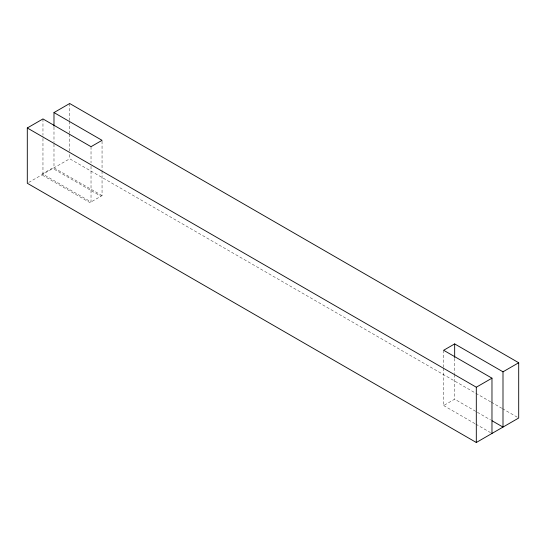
<?xml version="1.0" encoding="UTF-8"?>
<svg xmlns="http://www.w3.org/2000/svg" width="546" height="546" viewBox="0 0 546 546"><rect width="100%" height="100%" fill="white"/><g stroke="black" fill="none" stroke-linecap="round" stroke-linejoin="round"><path stroke-width="0.41" stroke-dasharray="2.73 2.05" d="M28.726 182.432L69.69 158.784L475.129 392.861M102.054 170.939L102.054 195.605L89.919 202.607L41.257 174.515L52.279 168.148L100.942 196.246M443.645 368.134L443.645 405.548L454.668 399.187L476.638 411.868M475.866 393.291L490.636 401.815M491.373 402.238L501.713 408.21M502.45 408.64L517.226 417.164M102.054 195.605L53.986 167.854L53.986 143.189M477.368 412.291L490.547 419.901M443.645 405.548L475.129 423.73M475.859 424.146L490.506 432.603M454.668 358.367L454.668 373.676M454.668 374.522L454.668 399.187M443.645 350.273L443.645 367.281M102.054 141.175L102.054 170.093M91.025 146.69L91.025 162.851M91.025 166.25L91.025 201.965L42.963 174.215L42.963 135.947M69.69 103.508L69.69 120.516M69.69 121.369L69.69 133.272M69.69 134.125L69.69 151.133M69.69 154.532L69.69 158.784M53.986 127.034L53.986 142.342M42.963 118.939L42.963 135.101"/><path stroke-width="0.82" d="M53.986 112.578L69.69 103.508L518.7 362.742L518.7 418.018L476.31 442.492L27.3 183.258L27.3 127.982L42.963 118.939L91.025 146.69L102.054 140.329L53.986 112.578L53.986 126.181M518.7 362.742L502.996 371.812L454.668 343.912L443.645 350.273L491.973 378.173L491.973 433.449M27.3 127.982L476.31 387.216L491.973 378.173M492.014 420.741L502.996 427.088L502.996 371.812M476.31 387.216L476.31 442.492M454.668 343.912L454.668 357.514"/></g></svg>
